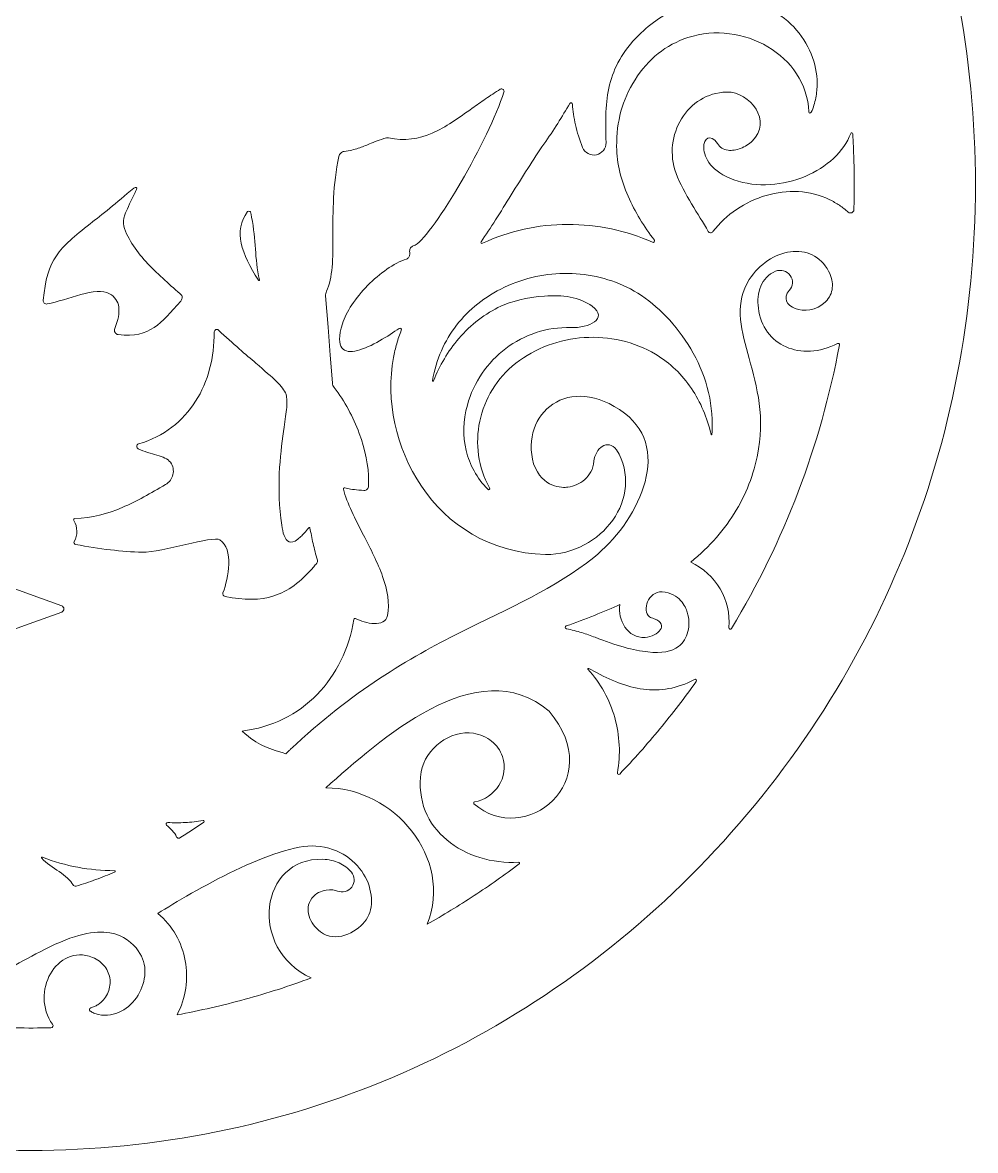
# Model space of a CAD drawing. Header units: inches. Extents: x 4.7 to 13, y 2.8 to 12.8.
# Drawn here: x 8.854 to 13.046, y 2.778 to 7.74 of the extents above; entities that cross this region are included whole.
import ezdxf

# ---------------------------------------------------------------- set-up
doc = ezdxf.new("R2010")
doc.units = ezdxf.units.IN
doc.header["$MEASUREMENT"] = 0
doc.layers.add('_U+0421_U+043B_U+043E_U+0439 1', color=7, linetype='Continuous')

# ---------------------------------------------------------------- blocks, each defined once
blk = doc.blocks.new('block 2')
at = {"layer": '_U+0421_U+043B_U+043E_U+0439 1', "lineweight": 0}
for points, knots in [([(11.8293, 10.028), (11.5369, 10.3274), (11.2084, 10.5766), (10.8539, 10.7715), (10.4993, 10.9663), (10.1186, 11.1068), (9.7219, 11.1887), (9.7139, 11.1904), (9.7071, 11.1947), (9.7022, 11.2006), (9.6974, 11.2065), (9.6945, 11.214), (9.6945, 11.2222), (9.6945, 11.2222), (9.6945, 11.3638), (9.6945, 11.3638), (9.6945, 11.3638), (9.6945, 11.5054), (9.6945, 11.5054), (9.6945, 11.5421), (9.6783, 11.5761), (9.6505, 11.6043), (9.6227, 11.6325), (9.5834, 11.6549), (9.5373, 11.6682), (9.5308, 11.6701), (9.5261, 11.6747), (9.5238, 11.6803), (9.5216, 11.686), (9.5218, 11.6926), (9.5251, 11.6984), (9.5542, 11.7507), (9.5771, 11.807), (9.5926, 11.8661), (9.6082, 11.9253), (9.6164, 11.9875), (9.6164, 12.0516), (9.6164, 12.1516), (9.5961, 12.2472), (9.5593, 12.3341), (9.5225, 12.4211), (9.4692, 12.4994), (9.4033, 12.5649), (9.3377, 12.6305), (9.2593, 12.6837), (9.1721, 12.7205), (9.085, 12.7573), (8.9891, 12.7778), (8.8884, 12.7778), (8.7882, 12.7778), (8.6925, 12.7573), (8.6055, 12.7205), (8.5185, 12.6837), (8.4401, 12.6305), (8.3745, 12.5649), (8.3086, 12.4994), (8.2552, 12.4211), (8.2182, 12.3341), (8.1813, 12.2472), (8.1608, 12.1516), (8.1608, 12.0516), (8.1608, 11.9852), (8.1698, 11.9209), (8.1866, 11.8598), (8.2034, 11.7987), (8.2279, 11.7408), (8.2591, 11.6872), (8.2609, 11.6841), (8.261, 11.6806), (8.2597, 11.6776), (8.2585, 11.6747), (8.2558, 11.6723), (8.2523, 11.6714), (8.2031, 11.6591), (8.1609, 11.6367), (8.1309, 11.6078), (8.1009, 11.579), (8.0832, 11.5436), (8.0832, 11.5054), (8.0832, 11.5054), (8.0832, 11.3599), (8.0832, 11.3599), (8.0832, 11.3599), (8.0832, 11.2145), (8.0832, 11.2145), (8.0832, 11.2086), (8.0812, 11.2031), (8.0777, 11.1988), (8.0741, 11.1946), (8.0692, 11.1915), (8.0634, 11.1903), (7.6652, 11.1088), (7.2831, 10.9684), (6.9272, 10.7733), (6.5713, 10.5782), (6.2415, 10.3284), (5.9479, 10.028), (5.5557, 9.627), (5.2516, 9.1598), (5.0456, 8.6512), (4.8395, 8.1426), (4.7315, 7.5925), (4.7315, 7.0256), (4.7315, 6.4586), (4.8395, 5.9086), (5.0456, 5.3999), (5.2516, 4.8912), (5.5557, 4.4239), (5.9479, 4.0226), (6.3404, 3.6213), (6.7978, 3.3101), (7.296, 3.0992), (7.7941, 2.8883), (8.333, 2.7778), (8.8884, 2.7778), (9.4442, 2.7778), (9.9834, 2.8883), (10.4816, 3.0992), (10.9798, 3.3101), (11.4371, 3.6213), (11.8293, 4.0226), (12.2218, 4.4239), (12.526, 4.8912), (12.7322, 5.3999), (12.9383, 5.9086), (13.0463, 6.4586), (13.0463, 7.0256), (13.0463, 7.5928), (12.9383, 8.1429), (12.7322, 8.6514), (12.526, 9.16), (12.2218, 9.627), (11.8293, 10.028), (11.8293, 10.028), (11.8293, 10.028), (11.8293, 10.028), (11.8293, 10.028), (11.8293, 10.028), (11.8293, 10.028)], [0, 0, 0, 0, 1, 1, 1, 2, 2, 2, 3, 3, 3, 4, 4, 4, 5, 5, 5, 6, 6, 6, 7, 7, 7, 8, 8, 8, 9, 9, 9, 10, 10, 10, 11, 11, 11, 12, 12, 12, 13, 13, 13, 14, 14, 14, 15, 15, 15, 16, 16, 16, 17, 17, 17, 18, 18, 18, 19, 19, 19, 20, 20, 20, 21, 21, 21, 22, 22, 22, 23, 23, 23, 24, 24, 24, 25, 25, 25, 26, 26, 26, 27, 27, 27, 28, 28, 28, 29, 29, 29, 30, 30, 30, 31, 31, 31, 32, 32, 32, 33, 33, 33, 34, 34, 34, 35, 35, 35, 36, 36, 36, 37, 37, 37, 38, 38, 38, 39, 39, 39, 40, 40, 40, 41, 41, 41, 42, 42, 42, 43, 43, 43, 44, 44, 44, 45, 45, 45, 46, 46, 46, 46]), ([(11.7815, 7.6737), (11.7331, 7.6578), (11.6894, 7.6342), (11.6506, 7.6031), (11.6117, 7.5721), (11.5777, 7.5336), (11.5487, 7.4879), (11.5208, 7.4433), (11.5004, 7.3977), (11.487, 7.3493), (11.4737, 7.3008), (11.4674, 7.2496), (11.4679, 7.1939), (11.4687, 7.1175), (11.4879, 7.0447), (11.518, 6.9758), (11.5481, 6.907), (11.5892, 6.8422), (11.6337, 6.782), (11.6355, 6.7795), (11.6351, 6.7766), (11.6336, 6.7746), (11.632, 6.7727), (11.6292, 6.7717), (11.6263, 6.773), (11.5106, 6.8251), (11.3819, 6.8517), (11.2529, 6.8515), (11.1238, 6.8512), (10.9945, 6.824), (10.8775, 6.7685), (10.8752, 6.7674), (10.8729, 6.7681), (10.8716, 6.7696), (10.8703, 6.7711), (10.8699, 6.7734), (10.8714, 6.7755), (10.8918, 6.8045), (10.9132, 6.8372), (10.9354, 6.872), (10.9576, 6.9068), (10.9806, 6.9438), (11.004, 6.9815), (11.0279, 7.02), (11.0524, 7.0593), (11.0766, 7.0972), (11.1009, 7.1352), (11.1249, 7.1718), (11.148, 7.205), (11.1694, 7.2354), (11.1895, 7.2659), (11.2085, 7.2959), (11.2274, 7.3258), (11.2452, 7.3552), (11.2618, 7.3833), (11.2633, 7.386), (11.2662, 7.3868), (11.2686, 7.3862), (11.2711, 7.3856), (11.2732, 7.3835), (11.2735, 7.3803), (11.2755, 7.3515), (11.2798, 7.321), (11.287, 7.2893), (11.2942, 7.2575), (11.3044, 7.2244), (11.3181, 7.1901), (11.3229, 7.1782), (11.3316, 7.1688), (11.3424, 7.163), (11.3532, 7.1572), (11.3659, 7.1551), (11.3787, 7.1578), (11.3911, 7.1604), (11.4019, 7.1674), (11.4095, 7.1771), (11.4171, 7.1867), (11.4214, 7.1989), (11.4212, 7.2119), (11.418, 7.3077), (11.4181, 7.3897), (11.437, 7.4658), (11.4558, 7.542), (11.4934, 7.6122), (11.5652, 7.6843), (11.6189, 7.7374), (11.6826, 7.7795), (11.7495, 7.8076), (11.8163, 7.8356), (11.8862, 7.8497), (11.9521, 7.8468), (12.0807, 7.8412), (12.1799, 7.7908), (12.2472, 7.7201), (12.3144, 7.6494), (12.3496, 7.5585), (12.3501, 7.472), (12.3501, 7.4508), (12.3481, 7.4294), (12.3438, 7.408), (12.3396, 7.3867), (12.3331, 7.3655), (12.3241, 7.3448), (12.3229, 7.3421), (12.3202, 7.341), (12.3179, 7.3414), (12.3155, 7.3419), (12.3134, 7.3437), (12.3133, 7.3467), (12.3082, 7.4714), (12.2352, 7.5727), (12.1334, 7.6331), (12.0317, 7.6935), (11.9013, 7.7128), (11.7815, 7.6737), (11.7815, 7.6737), (11.7815, 7.6737), (11.7815, 7.6737), (11.7815, 7.6737), (11.7815, 7.6737), (11.7815, 7.6737)], [0, 0, 0, 0, 1, 1, 1, 2, 2, 2, 3, 3, 3, 4, 4, 4, 5, 5, 5, 6, 6, 6, 7, 7, 7, 8, 8, 8, 9, 9, 9, 10, 10, 10, 11, 11, 11, 12, 12, 12, 13, 13, 13, 14, 14, 14, 15, 15, 15, 16, 16, 16, 17, 17, 17, 18, 18, 18, 19, 19, 19, 20, 20, 20, 21, 21, 21, 22, 22, 22, 23, 23, 23, 24, 24, 24, 25, 25, 25, 26, 26, 26, 27, 27, 27, 28, 28, 28, 29, 29, 29, 30, 30, 30, 31, 31, 31, 32, 32, 32, 33, 33, 33, 34, 34, 34, 35, 35, 35, 36, 36, 36, 37, 37, 37, 38, 38, 38, 39, 39, 39, 40, 40, 40, 40]), ([(10.032, 4.5412), (10.0288, 4.5383), (10.0256, 4.5353), (10.0224, 4.5322), (10.0192, 4.5292), (10.0161, 4.5261), (10.0129, 4.5232), (9.9648, 4.5386), (9.9365, 4.5463), (9.9102, 4.5587), (9.884, 4.5711), (9.8598, 4.5882), (9.82, 4.6225), (9.9521, 4.6385), (10.0652, 4.6968), (10.1501, 4.7833), (10.235, 4.8699), (10.2918, 4.9847), (10.3116, 5.1138), (10.3118, 5.1156), (10.3129, 5.1169), (10.3142, 5.1177), (10.3156, 5.1184), (10.3173, 5.1185), (10.3189, 5.1177), (10.3405, 5.1072), (10.373, 5.0967), (10.4014, 5.0957), (10.4298, 5.0948), (10.4542, 5.1035), (10.4598, 5.1315), (10.4704, 5.1849), (10.4597, 5.2429), (10.4384, 5.3027), (10.4172, 5.3626), (10.3854, 5.4243), (10.3541, 5.4851), (10.3362, 5.5197), (10.3181, 5.5548), (10.3025, 5.5889), (10.2869, 5.623), (10.2737, 5.6562), (10.2657, 5.6869), (10.2652, 5.6886), (10.2658, 5.6903), (10.267, 5.6914), (10.2681, 5.6925), (10.2698, 5.693), (10.2715, 5.6926), (10.2794, 5.6905), (10.2877, 5.6887), (10.2977, 5.6871), (10.3076, 5.6855), (10.3193, 5.6842), (10.3339, 5.6831), (10.3339, 5.6831), (10.3449, 5.6823), (10.3449, 5.6823), (10.3449, 5.6823), (10.3558, 5.6814), (10.3558, 5.6814), (10.3615, 5.681), (10.3668, 5.6831), (10.3706, 5.6866), (10.3745, 5.6902), (10.3769, 5.6953), (10.3769, 5.701), (10.3769, 5.701), (10.3769, 5.7119), (10.3769, 5.7119), (10.3769, 5.7119), (10.3769, 5.7229), (10.3769, 5.7229), (10.3769, 5.7878), (10.3619, 5.8608), (10.3355, 5.9324), (10.3091, 6.0041), (10.2713, 6.0743), (10.2257, 6.1336), (10.2234, 6.1367), (10.2215, 6.14), (10.2201, 6.1434), (10.2188, 6.1469), (10.2179, 6.1506), (10.2176, 6.1544), (10.2176, 6.1544), (10.2083, 6.2768), (10.2083, 6.2768), (10.2083, 6.2768), (10.1989, 6.3992), (10.1989, 6.3992), (10.1989, 6.3992), (10.1932, 6.468), (10.1932, 6.468), (10.1932, 6.468), (10.1876, 6.5369), (10.1876, 6.5369), (10.1873, 6.5405), (10.1875, 6.544), (10.1882, 6.5475), (10.189, 6.5509), (10.1901, 6.5543), (10.1917, 6.5575), (10.2056, 6.5867), (10.2126, 6.6225), (10.2161, 6.664), (10.2196, 6.7055), (10.2196, 6.7528), (10.2196, 6.8047), (10.2196, 6.8549), (10.2195, 6.9105), (10.2227, 6.969), (10.226, 7.0275), (10.2325, 7.089), (10.246, 7.1509), (10.2472, 7.1567), (10.2502, 7.1617), (10.2544, 7.1655), (10.2586, 7.1694), (10.2639, 7.1719), (10.2698, 7.1728), (10.2941, 7.1762), (10.3138, 7.181), (10.3313, 7.1867), (10.3489, 7.1924), (10.3643, 7.1989), (10.3801, 7.2055), (10.391, 7.2101), (10.4021, 7.2147), (10.4144, 7.2191), (10.4266, 7.2236), (10.44, 7.228), (10.4557, 7.2321), (10.457, 7.2324), (10.4584, 7.2326), (10.4598, 7.2326), (10.4612, 7.2326), (10.4626, 7.2325), (10.4639, 7.2322), (10.5354, 7.2169), (10.5974, 7.228), (10.6566, 7.2536), (10.7158, 7.2793), (10.7723, 7.3195), (10.8329, 7.3627), (10.8516, 7.376), (10.8712, 7.3899), (10.8917, 7.404), (10.9121, 7.418), (10.9335, 7.4323), (10.956, 7.4463), (10.9603, 7.4489), (10.965, 7.4482), (10.9684, 7.4456), (10.9717, 7.443), (10.9736, 7.4386), (10.9721, 7.4339), (10.9385, 7.3298), (10.8621, 7.1746), (10.7835, 7.0388), (10.705, 6.903), (10.6242, 6.7866), (10.582, 6.7602), (10.582, 6.7602), (10.5775, 6.7585), (10.5775, 6.7585), (10.5775, 6.7585), (10.573, 6.7569), (10.573, 6.7569), (10.5682, 6.7552), (10.5643, 6.7521), (10.5615, 6.7482), (10.5588, 6.7443), (10.5572, 6.7395), (10.5573, 6.7344), (10.5573, 6.7344), (10.5574, 6.727), (10.5574, 6.727), (10.5574, 6.727), (10.5574, 6.7196), (10.5574, 6.7196), (10.5575, 6.7151), (10.5561, 6.7107), (10.5537, 6.7071), (10.5512, 6.7035), (10.5476, 6.7007), (10.5433, 6.6993), (10.4879, 6.6814), (10.4253, 6.6362), (10.3726, 6.5825), (10.3199, 6.5287), (10.2771, 6.4665), (10.2616, 6.4146), (10.2276, 6.3028), (10.2677, 6.2819), (10.3274, 6.2968), (10.3871, 6.3117), (10.4664, 6.3625), (10.5109, 6.3942), (10.5136, 6.3961), (10.5166, 6.3956), (10.5187, 6.3939), (10.5208, 6.3923), (10.5218, 6.3893), (10.5206, 6.3862), (10.513, 6.3667), (10.5064, 6.3468), (10.5007, 6.3266), (10.495, 6.3065), (10.4902, 6.286), (10.4864, 6.2654), (10.4521, 6.0804), (10.4951, 5.8679), (10.6089, 5.6997), (10.7226, 5.5314), (10.907, 5.4073), (11.1555, 5.3991), (11.2785, 5.3991), (11.388, 5.462), (11.451, 5.5511), (11.514, 5.6402), (11.5306, 5.7555), (11.4679, 5.8604), (11.4477, 5.8856), (11.4241, 5.8871), (11.4048, 5.8751), (11.3856, 5.8632), (11.3707, 5.8378), (11.368, 5.8094), (11.3648, 5.7749), (11.3493, 5.7482), (11.328, 5.7293), (11.3066, 5.7104), (11.2795, 5.6993), (11.2532, 5.6958), (11.2408, 5.6942), (11.213, 5.6929), (11.1834, 5.7055), (11.1539, 5.7181), (11.1225, 5.7447), (11.1028, 5.7988), (11.0718, 5.9084), (11.1107, 6.0101), (11.1879, 6.0612), (11.2652, 6.1124), (11.3808, 6.1131), (11.503, 6.0207), (11.612, 5.9384), (11.6244, 5.8167), (11.5865, 5.6972), (11.5486, 5.5777), (11.4602, 5.4604), (11.3675, 5.3869), (11.1937, 5.2481), (10.9982, 5.1668), (10.7769, 5.0552), (10.5556, 4.9436), (10.3086, 4.8016), (10.032, 4.5412), (10.032, 4.5412), (10.032, 4.5412), (10.032, 4.5412), (10.032, 4.5412), (10.032, 4.5412), (10.032, 4.5412)], [0, 0, 0, 0, 1, 1, 1, 2, 2, 2, 3, 3, 3, 4, 4, 4, 5, 5, 5, 6, 6, 6, 7, 7, 7, 8, 8, 8, 9, 9, 9, 10, 10, 10, 11, 11, 11, 12, 12, 12, 13, 13, 13, 14, 14, 14, 15, 15, 15, 16, 16, 16, 17, 17, 17, 18, 18, 18, 19, 19, 19, 20, 20, 20, 21, 21, 21, 22, 22, 22, 23, 23, 23, 24, 24, 24, 25, 25, 25, 26, 26, 26, 27, 27, 27, 28, 28, 28, 29, 29, 29, 30, 30, 30, 31, 31, 31, 32, 32, 32, 33, 33, 33, 34, 34, 34, 35, 35, 35, 36, 36, 36, 37, 37, 37, 38, 38, 38, 39, 39, 39, 40, 40, 40, 41, 41, 41, 42, 42, 42, 43, 43, 43, 44, 44, 44, 45, 45, 45, 46, 46, 46, 47, 47, 47, 48, 48, 48, 49, 49, 49, 50, 50, 50, 51, 51, 51, 52, 52, 52, 53, 53, 53, 54, 54, 54, 55, 55, 55, 56, 56, 56, 57, 57, 57, 58, 58, 58, 59, 59, 59, 60, 60, 60, 61, 61, 61, 62, 62, 62, 63, 63, 63, 64, 64, 64, 65, 65, 65, 66, 66, 66, 67, 67, 67, 68, 68, 68, 69, 69, 69, 70, 70, 70, 71, 71, 71, 72, 72, 72, 73, 73, 73, 74, 74, 74, 75, 75, 75, 76, 76, 76, 77, 77, 77, 78, 78, 78, 79, 79, 79, 80, 80, 80, 81, 81, 81, 82, 82, 82, 83, 83, 83, 84, 84, 84, 85, 85, 85, 86, 86, 86, 87, 87, 87, 88, 88, 88, 88]), ([(12.4054, 6.9603), (12.3178, 7.0034), (12.218, 7.0061), (12.1257, 6.9791), (12.0334, 6.9521), (11.9487, 6.8954), (11.8914, 6.8198), (11.8887, 6.8162), (11.8846, 6.8145), (11.8806, 6.8147), (11.8767, 6.8149), (11.8729, 6.817), (11.8707, 6.8209), (11.8501, 6.8585), (11.8233, 6.8994), (11.7974, 6.9424), (11.7714, 6.9854), (11.7464, 7.0304), (11.7294, 7.076), (11.6986, 7.1596), (11.7116, 7.2481), (11.7535, 7.3162), (11.7954, 7.3843), (11.8662, 7.4319), (11.951, 7.4338), (12.005, 7.4349), (12.0552, 7.4021), (12.0811, 7.3585), (12.107, 7.315), (12.1086, 7.2607), (12.0653, 7.2188), (12.0507, 7.2047), (12.0323, 7.1935), (12.0134, 7.1862), (11.9945, 7.179), (11.9749, 7.1758), (11.9579, 7.1779), (11.9476, 7.1793), (11.9385, 7.1823), (11.9308, 7.1872), (11.923, 7.1921), (11.9165, 7.1989), (11.9112, 7.2077), (11.8801, 7.2541), (11.8494, 7.231), (11.8508, 7.1879), (11.8522, 7.1447), (11.8856, 7.0816), (11.9829, 7.0479), (12.0872, 7.0117), (12.2013, 7.0226), (12.2966, 7.0627), (12.3918, 7.1027), (12.4683, 7.1718), (12.4975, 7.252), (12.4984, 7.2543), (12.5005, 7.2552), (12.5024, 7.255), (12.5044, 7.2547), (12.5062, 7.2532), (12.5063, 7.2507), (12.5085, 7.2135), (12.5103, 7.176), (12.5114, 7.1384), (12.5126, 7.1009), (12.5133, 7.0632), (12.5133, 7.0256), (12.5133, 7.0072), (12.5131, 6.9888), (12.5128, 6.9705), (12.5125, 6.9522), (12.512, 6.934), (12.5114, 6.9158), (12.5112, 6.9095), (12.5074, 6.9049), (12.5025, 6.9029), (12.4976, 6.9008), (12.4915, 6.9013), (12.4869, 6.9055), (12.4745, 6.9163), (12.4614, 6.9264), (12.4478, 6.9356), (12.4342, 6.9448), (12.42, 6.9531), (12.4054, 6.9603), (12.4054, 6.9603), (12.4054, 6.9603), (12.4054, 6.9603), (12.4054, 6.9603), (12.4054, 6.9603), (12.4054, 6.9603)], [0, 0, 0, 0, 1, 1, 1, 2, 2, 2, 3, 3, 3, 4, 4, 4, 5, 5, 5, 6, 6, 6, 7, 7, 7, 8, 8, 8, 9, 9, 9, 10, 10, 10, 11, 11, 11, 12, 12, 12, 13, 13, 13, 14, 14, 14, 15, 15, 15, 16, 16, 16, 17, 17, 17, 18, 18, 18, 19, 19, 19, 20, 20, 20, 21, 21, 21, 22, 22, 22, 23, 23, 23, 24, 24, 24, 25, 25, 25, 26, 26, 26, 27, 27, 27, 28, 28, 28, 29, 29, 29, 30, 30, 30, 30]), ([(9.3438, 6.9799), (9.3252, 6.942), (9.3122, 6.915), (9.3048, 6.8941), (9.2974, 6.8732), (9.2957, 6.8584), (9.2997, 6.8446), (9.3184, 6.7832), (9.3586, 6.7284), (9.4059, 6.6783), (9.4532, 6.6281), (9.5076, 6.5825), (9.5549, 6.5394), (9.5567, 6.5378), (9.5569, 6.5328), (9.5561, 6.5276), (9.5552, 6.5224), (9.5534, 6.5169), (9.5511, 6.5144), (9.5058, 6.4653), (9.4726, 6.4245), (9.4329, 6.3979), (9.3931, 6.3713), (9.3469, 6.359), (9.2755, 6.3669), (9.2692, 6.3676), (9.2641, 6.3713), (9.2612, 6.3763), (9.2583, 6.3813), (9.2575, 6.3875), (9.26, 6.3934), (9.2755, 6.4313), (9.2814, 6.4627), (9.2777, 6.4881), (9.2739, 6.5136), (9.2605, 6.533), (9.2375, 6.5468), (9.2079, 6.5637), (9.1613, 6.5566), (9.111, 6.5432), (9.0608, 6.5298), (9.0071, 6.51), (8.9634, 6.5015), (8.9584, 6.5006), (8.9536, 6.5021), (8.9502, 6.5052), (8.9468, 6.5083), (8.9448, 6.5129), (8.9453, 6.518), (8.9539, 6.6095), (8.971, 6.6662), (9.0033, 6.7138), (9.0355, 6.7613), (9.0829, 6.7997), (9.1519, 6.8546), (9.1775, 6.8746), (9.2059, 6.8971), (9.2377, 6.9228), (9.2696, 6.9486), (9.3048, 6.9778), (9.3439, 7.0111), (9.3479, 7.0146), (9.352, 7.0154), (9.3545, 7.0142), (9.357, 7.013), (9.358, 7.0098), (9.3559, 7.0053), (9.3538, 7.001), (9.3518, 6.9968), (9.3498, 6.9925), (9.3477, 6.9883), (9.3458, 6.9841), (9.3438, 6.9799), (9.3438, 6.9799), (9.3438, 6.9799), (9.3438, 6.9799), (9.3438, 6.9799), (9.3438, 6.9799), (9.3438, 6.9799)], [0, 0, 0, 0, 1, 1, 1, 2, 2, 2, 3, 3, 3, 4, 4, 4, 5, 5, 5, 6, 6, 6, 7, 7, 7, 8, 8, 8, 9, 9, 9, 10, 10, 10, 11, 11, 11, 12, 12, 12, 13, 13, 13, 14, 14, 14, 15, 15, 15, 16, 16, 16, 17, 17, 17, 18, 18, 18, 19, 19, 19, 20, 20, 20, 21, 21, 21, 22, 22, 22, 23, 23, 23, 24, 24, 24, 25, 25, 25, 26, 26, 26, 26]), ([(9.8617, 6.884), (9.8722, 6.8324), (9.8754, 6.7873), (9.8787, 6.7431), (9.882, 6.699), (9.8855, 6.6558), (9.8967, 6.6083), (9.8971, 6.6068), (9.8963, 6.6056), (9.8952, 6.6051), (9.8941, 6.6046), (9.8927, 6.6049), (9.8918, 6.6061), (9.8543, 6.6648), (9.8267, 6.7187), (9.8163, 6.7687), (9.8059, 6.8187), (9.8128, 6.8648), (9.8444, 6.9078), (9.8461, 6.91), (9.8494, 6.9098), (9.8522, 6.909), (9.8551, 6.9083), (9.8575, 6.9069), (9.8575, 6.9069), (9.8575, 6.9069), (9.8596, 6.8954), (9.8596, 6.8954), (9.8596, 6.8954), (9.8617, 6.884), (9.8617, 6.884)], [0, 0, 0, 0, 1, 1, 1, 2, 2, 2, 3, 3, 3, 4, 4, 4, 5, 5, 5, 6, 6, 6, 7, 7, 7, 8, 8, 8, 9, 9, 9, 10, 10, 10, 10]), ([(11.7937, 5.3662), (11.8777, 5.4338), (11.9445, 5.5111), (11.9943, 5.595), (12.044, 5.6788), (12.0767, 5.7693), (12.0924, 5.8636), (12.1197, 6.0271), (12.0778, 6.1634), (12.0448, 6.2838), (12.0119, 6.4042), (11.9879, 6.5088), (12.0515, 6.6089), (12.0958, 6.6787), (12.1652, 6.7222), (12.2324, 6.7311), (12.2996, 6.74), (12.3647, 6.7142), (12.4006, 6.6455), (12.4136, 6.6205), (12.4189, 6.5956), (12.4167, 6.5726), (12.4144, 6.5497), (12.4046, 6.5287), (12.3873, 6.5117), (12.3451, 6.4706), (12.2905, 6.4667), (12.2537, 6.4812), (12.217, 6.4957), (12.1981, 6.5284), (12.2274, 6.5606), (12.2359, 6.5698), (12.2405, 6.5814), (12.2412, 6.5932), (12.242, 6.605), (12.2388, 6.6171), (12.2316, 6.6274), (12.2244, 6.6375), (12.2141, 6.6444), (12.2026, 6.6476), (12.1912, 6.6508), (12.1787, 6.6503), (12.1673, 6.6455), (12.1354, 6.6322), (12.1143, 6.6085), (12.1022, 6.5797), (12.0901, 6.5509), (12.0871, 6.517), (12.0913, 6.4836), (12.102, 6.4007), (12.1487, 6.3413), (12.213, 6.3128), (12.2772, 6.2844), (12.359, 6.2868), (12.4398, 6.3274), (12.4419, 6.3285), (12.4441, 6.3282), (12.4457, 6.327), (12.4474, 6.3258), (12.4484, 6.3238), (12.4479, 6.3215), (12.4066, 6.0998), (12.3458, 5.8836), (12.2664, 5.675), (12.187, 5.4665), (12.0889, 5.2655), (11.973, 5.0744), (11.9712, 5.0714), (11.9681, 5.0707), (11.9655, 5.0717), (11.9628, 5.0726), (11.9608, 5.0751), (11.9611, 5.0785), (11.9668, 5.139), (11.9526, 5.198), (11.9232, 5.2483), (11.8937, 5.2986), (11.849, 5.3403), (11.7937, 5.3662), (11.7937, 5.3662), (11.7937, 5.3662), (11.7937, 5.3662), (11.7937, 5.3662), (11.7937, 5.3662), (11.7937, 5.3662)], [0, 0, 0, 0, 1, 1, 1, 2, 2, 2, 3, 3, 3, 4, 4, 4, 5, 5, 5, 6, 6, 6, 7, 7, 7, 8, 8, 8, 9, 9, 9, 10, 10, 10, 11, 11, 11, 12, 12, 12, 13, 13, 13, 14, 14, 14, 15, 15, 15, 16, 16, 16, 17, 17, 17, 18, 18, 18, 19, 19, 19, 20, 20, 20, 21, 21, 21, 22, 22, 22, 23, 23, 23, 24, 24, 24, 25, 25, 25, 26, 26, 26, 27, 27, 27, 28, 28, 28, 28]), ([(11.6391, 6.2803), (11.5445, 6.3368), (11.4339, 6.3608), (11.3254, 6.3537), (11.217, 6.3466), (11.1106, 6.3084), (11.0242, 6.2405), (10.9407, 6.1748), (10.8864, 6.0834), (10.8657, 5.9856), (10.845, 5.8878), (10.8579, 5.7837), (10.909, 5.6925), (10.9105, 5.6898), (10.9095, 5.6872), (10.9076, 5.6857), (10.9057, 5.6843), (10.903, 5.684), (10.9008, 5.6862), (10.8527, 5.7361), (10.8209, 5.7943), (10.8059, 5.8573), (10.7908, 5.9202), (10.7924, 5.988), (10.8111, 6.0568), (10.8387, 6.1582), (10.8998, 6.2451), (10.9804, 6.3058), (11.061, 6.3665), (11.161, 6.401), (11.2665, 6.3976), (11.3056, 6.3963), (11.3474, 6.4059), (11.3702, 6.4229), (11.393, 6.4399), (11.3967, 6.4642), (11.3595, 6.4921), (11.3064, 6.5324), (11.2271, 6.542), (11.1505, 6.5366), (11.074, 6.5312), (11.0003, 6.5109), (10.9583, 6.4915), (10.9245, 6.4759), (10.8916, 6.4558), (10.8604, 6.432), (10.8293, 6.4081), (10.7999, 6.3803), (10.7734, 6.3493), (10.7496, 6.3213), (10.7284, 6.2916), (10.71, 6.2606), (10.6915, 6.2295), (10.6758, 6.1972), (10.6628, 6.164), (10.6622, 6.1625), (10.6608, 6.1621), (10.6596, 6.1624), (10.6583, 6.1628), (10.6574, 6.1639), (10.6576, 6.1655), (10.6744, 6.2574), (10.7105, 6.3394), (10.7639, 6.4086), (10.8174, 6.4778), (10.8881, 6.5342), (10.9742, 6.5749), (11.063, 6.6171), (11.1592, 6.6375), (11.2544, 6.6363), (11.3496, 6.635), (11.4438, 6.612), (11.5285, 6.5675), (11.6146, 6.5218), (11.7024, 6.4426), (11.7697, 6.3428), (11.837, 6.243), (11.8838, 6.1226), (11.8878, 5.9947), (11.8882, 5.9839), (11.8883, 5.9732), (11.8881, 5.9624), (11.888, 5.9517), (11.8876, 5.941), (11.887, 5.9304), (11.8869, 5.9279), (11.8862, 5.9266), (11.8854, 5.9264), (11.8845, 5.9262), (11.8836, 5.9272), (11.8831, 5.9295), (11.8663, 6.0011), (11.8375, 6.0698), (11.7968, 6.1301), (11.756, 6.1903), (11.7034, 6.2422), (11.6391, 6.2803), (11.6391, 6.2803), (11.6391, 6.2803), (11.6391, 6.2803), (11.6391, 6.2803), (11.6391, 6.2803), (11.6391, 6.2803)], [0, 0, 0, 0, 1, 1, 1, 2, 2, 2, 3, 3, 3, 4, 4, 4, 5, 5, 5, 6, 6, 6, 7, 7, 7, 8, 8, 8, 9, 9, 9, 10, 10, 10, 11, 11, 11, 12, 12, 12, 13, 13, 13, 14, 14, 14, 15, 15, 15, 16, 16, 16, 17, 17, 17, 18, 18, 18, 19, 19, 19, 20, 20, 20, 21, 21, 21, 22, 22, 22, 23, 23, 23, 24, 24, 24, 25, 25, 25, 26, 26, 26, 27, 27, 27, 28, 28, 28, 29, 29, 29, 30, 30, 30, 31, 31, 31, 32, 32, 32, 33, 33, 33, 34, 34, 34, 34]), ([(10.0788, 5.4782), (10.0834, 5.4826), (10.0885, 5.488), (10.0943, 5.4945), (10.1, 5.501), (10.1064, 5.5087), (10.1137, 5.5175), (10.1145, 5.5184), (10.1156, 5.5187), (10.1166, 5.5185), (10.1176, 5.5184), (10.1184, 5.5176), (10.1186, 5.5165), (10.1226, 5.4949), (10.1272, 5.4718), (10.1325, 5.448), (10.1379, 5.4241), (10.1441, 5.3995), (10.1514, 5.3748), (10.1521, 5.3724), (10.1522, 5.37), (10.1517, 5.3677), (10.1512, 5.3654), (10.1501, 5.3632), (10.1485, 5.3613), (10.1464, 5.3589), (10.1443, 5.3563), (10.1421, 5.3535), (10.1399, 5.3508), (10.1375, 5.3479), (10.1351, 5.3449), (10.0772, 5.2781), (10.0223, 5.2374), (9.9605, 5.2175), (9.8987, 5.1976), (9.8301, 5.1985), (9.745, 5.215), (9.7413, 5.2158), (9.7383, 5.2181), (9.7366, 5.2211), (9.735, 5.2241), (9.7346, 5.2279), (9.736, 5.2314), (9.7486, 5.2631), (9.7604, 5.3115), (9.7615, 5.3568), (9.7627, 5.4021), (9.7531, 5.4444), (9.7227, 5.4638), (9.707, 5.4739), (9.6438, 5.46), (9.5733, 5.4437), (9.5028, 5.4275), (9.4251, 5.4089), (9.3805, 5.4097), (9.3368, 5.4107), (9.2898, 5.4142), (9.2406, 5.4199), (9.1914, 5.4257), (9.1401, 5.4337), (9.0876, 5.4438), (9.0848, 5.4444), (9.0826, 5.4462), (9.0815, 5.4486), (9.0804, 5.4509), (9.0804, 5.4538), (9.0818, 5.4562), (9.0902, 5.4703), (9.094, 5.4864), (9.0935, 5.5025), (9.093, 5.5186), (9.0882, 5.5348), (9.0796, 5.5489), (9.0784, 5.5508), (9.0785, 5.5529), (9.0793, 5.5546), (9.0802, 5.5563), (9.0819, 5.5575), (9.0841, 5.5576), (9.161, 5.5605), (9.2285, 5.579), (9.2929, 5.6062), (9.3573, 5.6334), (9.4186, 5.6693), (9.483, 5.707), (9.5006, 5.7168), (9.5121, 5.7331), (9.5162, 5.7511), (9.5204, 5.7691), (9.517, 5.7887), (9.5048, 5.8052), (9.4934, 5.8207), (9.4713, 5.8291), (9.4454, 5.8368), (9.4196, 5.8445), (9.39, 5.8516), (9.3636, 5.8645), (9.359, 5.8668), (9.3568, 5.8714), (9.3571, 5.8758), (9.3574, 5.8802), (9.3601, 5.8844), (9.3651, 5.8858), (9.477, 5.9192), (9.5603, 5.9864), (9.6156, 6.0733), (9.6709, 6.1602), (9.6981, 6.2668), (9.6977, 6.3787), (9.6977, 6.3834), (9.7005, 6.387), (9.7041, 6.3886), (9.7078, 6.3903), (9.7123, 6.3899), (9.7158, 6.3867), (9.749, 6.356), (9.7794, 6.3289), (9.8069, 6.3048), (9.8345, 6.2808), (9.8592, 6.2597), (9.8811, 6.241), (9.9196, 6.2078), (9.9495, 6.1822), (9.9714, 6.1606), (9.9932, 6.1391), (10.007, 6.1216), (10.0134, 6.1046), (10.0182, 6.0921), (10.0185, 6.0719), (10.0164, 6.0468), (10.0143, 6.0218), (10.0099, 5.9918), (10.0054, 5.9596), (9.998, 5.9084), (9.9895, 5.849), (9.9853, 5.7819), (9.9811, 5.7149), (9.9813, 5.6403), (9.9911, 5.5589), (9.9937, 5.536), (9.9971, 5.4975), (10.009, 5.4739), (10.021, 5.4503), (10.0416, 5.4415), (10.0788, 5.4782), (10.0788, 5.4782), (10.0788, 5.4782), (10.0788, 5.4782), (10.0788, 5.4782), (10.0788, 5.4782), (10.0788, 5.4782)], [0, 0, 0, 0, 1, 1, 1, 2, 2, 2, 3, 3, 3, 4, 4, 4, 5, 5, 5, 6, 6, 6, 7, 7, 7, 8, 8, 8, 9, 9, 9, 10, 10, 10, 11, 11, 11, 12, 12, 12, 13, 13, 13, 14, 14, 14, 15, 15, 15, 16, 16, 16, 17, 17, 17, 18, 18, 18, 19, 19, 19, 20, 20, 20, 21, 21, 21, 22, 22, 22, 23, 23, 23, 24, 24, 24, 25, 25, 25, 26, 26, 26, 27, 27, 27, 28, 28, 28, 29, 29, 29, 30, 30, 30, 31, 31, 31, 32, 32, 32, 33, 33, 33, 34, 34, 34, 35, 35, 35, 36, 36, 36, 37, 37, 37, 38, 38, 38, 39, 39, 39, 40, 40, 40, 41, 41, 41, 42, 42, 42, 43, 43, 43, 44, 44, 44, 45, 45, 45, 46, 46, 46, 47, 47, 47, 48, 48, 48, 49, 49, 49, 50, 50, 50, 50]), ([(8.5282, 5.0451), (8.5282, 5.0451), (8.3891, 5.0958), (8.3891, 5.0958), (8.3891, 5.0958), (8.25, 5.1465), (8.25, 5.1465), (8.2437, 5.1488), (8.2405, 5.1545), (8.2405, 5.1602), (8.2405, 5.1659), (8.2437, 5.1715), (8.2501, 5.1739), (8.2501, 5.1739), (8.3919, 5.2253), (8.3919, 5.2253), (8.3919, 5.2253), (8.5337, 5.2768), (8.5337, 5.2768), (8.5353, 5.2773), (8.5366, 5.2783), (8.5377, 5.2794), (8.5388, 5.2806), (8.5396, 5.2821), (8.54, 5.2836), (8.54, 5.2836), (8.582, 5.4449), (8.582, 5.4449), (8.582, 5.4449), (8.6239, 5.6061), (8.6239, 5.6061), (8.6258, 5.6133), (8.6319, 5.617), (8.6381, 5.617), (8.6442, 5.617), (8.6503, 5.6133), (8.6522, 5.6061), (8.6522, 5.6061), (8.6941, 5.4448), (8.6941, 5.4448), (8.6941, 5.4448), (8.7361, 5.2835), (8.7361, 5.2835), (8.7365, 5.282), (8.7373, 5.2806), (8.7384, 5.2794), (8.7394, 5.2783), (8.7408, 5.2774), (8.7423, 5.2768), (8.7423, 5.2768), (8.8844, 5.2253), (8.8844, 5.2253), (8.8844, 5.2253), (9.0265, 5.1739), (9.0265, 5.1739), (9.0329, 5.1716), (9.0361, 5.1659), (9.0361, 5.1602), (9.0361, 5.1545), (9.0329, 5.1488), (9.0265, 5.1465), (9.0265, 5.1465), (8.8835, 5.0944), (8.8835, 5.0944), (8.8835, 5.0944), (8.7404, 5.0424), (8.7404, 5.0424), (8.7395, 5.042), (8.7387, 5.0415), (8.738, 5.0408), (8.7374, 5.04), (8.7369, 5.0392), (8.7366, 5.0382), (8.7366, 5.0382), (8.6944, 4.876), (8.6944, 4.876), (8.6944, 4.876), (8.6521, 4.7138), (8.6521, 4.7138), (8.6503, 4.7065), (8.6442, 4.7029), (8.638, 4.7029), (8.6319, 4.7029), (8.6258, 4.7065), (8.6239, 4.7138), (8.6239, 4.7138), (8.5824, 4.8729), (8.5824, 4.8729), (8.5824, 4.8729), (8.5409, 5.0321), (8.5409, 5.0321), (8.5409, 5.0321), (8.5346, 5.0386), (8.5346, 5.0386), (8.5346, 5.0386), (8.5282, 5.0451), (8.5282, 5.0451)], [0, 0, 0, 0, 1, 1, 1, 2, 2, 2, 3, 3, 3, 4, 4, 4, 5, 5, 5, 6, 6, 6, 7, 7, 7, 8, 8, 8, 9, 9, 9, 10, 10, 10, 11, 11, 11, 12, 12, 12, 13, 13, 13, 14, 14, 14, 15, 15, 15, 16, 16, 16, 17, 17, 17, 18, 18, 18, 19, 19, 19, 20, 20, 20, 21, 21, 21, 22, 22, 22, 23, 23, 23, 24, 24, 24, 25, 25, 25, 26, 26, 26, 27, 27, 27, 28, 28, 28, 29, 29, 29, 30, 30, 30, 31, 31, 31, 32, 32, 32, 32]), ([(11.4823, 5.1788), (11.4767, 5.1456), (11.4849, 5.1082), (11.5043, 5.0798), (11.5237, 5.0514), (11.5543, 5.032), (11.5934, 5.0349), (11.6218, 5.037), (11.6486, 5.051), (11.6599, 5.0676), (11.6711, 5.0843), (11.6667, 5.1037), (11.6327, 5.1167), (11.6287, 5.1183), (11.6248, 5.1195), (11.6214, 5.1208), (11.6179, 5.1221), (11.6149, 5.1236), (11.6125, 5.1257), (11.5957, 5.1395), (11.594, 5.1675), (11.6043, 5.1917), (11.6146, 5.2159), (11.6369, 5.2364), (11.6683, 5.235), (11.7066, 5.2319), (11.7323, 5.2155), (11.7495, 5.197), (11.7666, 5.1784), (11.7751, 5.1575), (11.7788, 5.1453), (11.7876, 5.1172), (11.788, 5.0876), (11.7812, 5.061), (11.7744, 5.0344), (11.7605, 5.0108), (11.7406, 4.9946), (11.7116, 4.9717), (11.6662, 4.9638), (11.6047, 4.9706), (11.5433, 4.9775), (11.4658, 4.9991), (11.3728, 5.0354), (11.3549, 5.0423), (11.3352, 5.0493), (11.3141, 5.0558), (11.2929, 5.0622), (11.2704, 5.0682), (11.2471, 5.0731), (11.244, 5.0737), (11.2423, 5.0762), (11.2421, 5.0788), (11.2419, 5.0814), (11.2432, 5.0841), (11.2462, 5.0852), (11.2867, 5.0998), (11.3295, 5.1158), (11.3703, 5.1318), (11.4111, 5.1479), (11.4499, 5.1639), (11.4823, 5.1788), (11.4823, 5.1788), (11.4823, 5.1788), (11.4823, 5.1788), (11.4823, 5.1788), (11.4823, 5.1788), (11.4823, 5.1788)], [0, 0, 0, 0, 1, 1, 1, 2, 2, 2, 3, 3, 3, 4, 4, 4, 5, 5, 5, 6, 6, 6, 7, 7, 7, 8, 8, 8, 9, 9, 9, 10, 10, 10, 11, 11, 11, 12, 12, 12, 13, 13, 13, 14, 14, 14, 15, 15, 15, 16, 16, 16, 17, 17, 17, 18, 18, 18, 19, 19, 19, 20, 20, 20, 21, 21, 21, 22, 22, 22, 22]), ([(11.3681, 4.8861), (11.4395, 4.8461), (11.5119, 4.8164), (11.5855, 4.8069), (11.6591, 4.7975), (11.7339, 4.8084), (11.8103, 4.8497), (11.8132, 4.8513), (11.8162, 4.8504), (11.818, 4.8484), (11.8198, 4.8464), (11.8203, 4.8434), (11.8184, 4.8407), (11.7676, 4.7695), (11.714, 4.6998), (11.6578, 4.6319), (11.6016, 4.564), (11.5428, 4.4979), (11.4813, 4.4335), (11.4792, 4.4314), (11.4765, 4.4313), (11.4744, 4.4324), (11.4723, 4.4335), (11.4708, 4.4359), (11.4713, 4.4387), (11.4861, 4.5199), (11.4815, 4.6034), (11.4593, 4.6819), (11.4371, 4.7603), (11.3972, 4.8337), (11.3413, 4.8948), (11.3396, 4.8967), (11.3408, 4.8974), (11.3425, 4.8977), (11.3441, 4.8979), (11.3462, 4.8977), (11.3462, 4.8977), (11.3462, 4.8977), (11.3571, 4.8919), (11.3571, 4.8919), (11.3571, 4.8919), (11.3681, 4.8861), (11.3681, 4.8861)], [0, 0, 0, 0, 1, 1, 1, 2, 2, 2, 3, 3, 3, 4, 4, 4, 5, 5, 5, 6, 6, 6, 7, 7, 7, 8, 8, 8, 9, 9, 9, 10, 10, 10, 11, 11, 11, 12, 12, 12, 13, 13, 13, 14, 14, 14, 14]), ([(10.1888, 4.373), (10.3057, 4.4765), (10.4723, 4.6278), (10.6491, 4.7197), (10.826, 4.8116), (11.013, 4.8441), (11.1709, 4.71), (11.3018, 4.5558), (11.2749, 4.405), (11.1874, 4.3173), (11.0999, 4.2295), (10.9518, 4.2049), (10.8403, 4.303), (10.8389, 4.3042), (10.8386, 4.306), (10.839, 4.3076), (10.8395, 4.3091), (10.8407, 4.3105), (10.8426, 4.3108), (10.8882, 4.3199), (10.9266, 4.3467), (10.9497, 4.3828), (10.9728, 4.419), (10.9806, 4.4645), (10.9652, 4.511), (10.9562, 4.5378), (10.9398, 4.5607), (10.918, 4.5783), (10.8961, 4.5958), (10.8687, 4.6079), (10.8377, 4.6129), (10.7872, 4.6209), (10.7342, 4.6043), (10.6916, 4.5728), (10.6491, 4.5414), (10.6171, 4.4951), (10.6086, 4.4436), (10.5883, 4.3159), (10.6376, 4.2129), (10.7207, 4.1436), (10.8039, 4.0743), (10.921, 4.0386), (11.0362, 4.0455), (11.0381, 4.0456), (11.0396, 4.0445), (11.0401, 4.043), (11.0407, 4.0416), (11.0404, 4.0398), (11.0388, 4.0386), (10.9742, 3.9895), (10.9081, 3.9429), (10.8407, 3.8987), (10.7733, 3.8545), (10.7045, 3.8127), (10.6347, 3.7731), (10.6926, 3.9183), (10.6556, 4.0685), (10.567, 4.1823), (10.4783, 4.2961), (10.3378, 4.3735), (10.1888, 4.373), (10.1888, 4.373), (10.1888, 4.373), (10.1888, 4.373), (10.1888, 4.373), (10.1888, 4.373), (10.1888, 4.373)], [0, 0, 0, 0, 1, 1, 1, 2, 2, 2, 3, 3, 3, 4, 4, 4, 5, 5, 5, 6, 6, 6, 7, 7, 7, 8, 8, 8, 9, 9, 9, 10, 10, 10, 11, 11, 11, 12, 12, 12, 13, 13, 13, 14, 14, 14, 15, 15, 15, 16, 16, 16, 17, 17, 17, 18, 18, 18, 19, 19, 19, 20, 20, 20, 21, 21, 21, 22, 22, 22, 22]), ([(9.5321, 4.1565), (9.5272, 4.167), (9.5207, 4.1764), (9.5131, 4.185), (9.5056, 4.1937), (9.4971, 4.2015), (9.4882, 4.2089), (9.4857, 4.211), (9.4853, 4.214), (9.4862, 4.2164), (9.4872, 4.2188), (9.4896, 4.2207), (9.4928, 4.2205), (9.5184, 4.2188), (9.5442, 4.2188), (9.5701, 4.2203), (9.5959, 4.2218), (9.622, 4.2248), (9.6483, 4.2295), (9.6506, 4.2299), (9.6524, 4.2286), (9.6532, 4.2269), (9.6539, 4.2252), (9.6536, 4.2231), (9.6517, 4.2218), (9.6347, 4.2102), (9.6172, 4.1985), (9.5993, 4.1867), (9.5814, 4.175), (9.5631, 4.1632), (9.5444, 4.1514), (9.543, 4.1506), (9.5403, 4.151), (9.5378, 4.1521), (9.5352, 4.1531), (9.5329, 4.1548), (9.5321, 4.1565)], [0, 0, 0, 0, 1, 1, 1, 2, 2, 2, 3, 3, 3, 4, 4, 4, 5, 5, 5, 6, 6, 6, 7, 7, 7, 8, 8, 8, 9, 9, 9, 10, 10, 10, 11, 11, 11, 12, 12, 12, 12]), ([(9.4496, 3.8204), (9.5253, 3.8684), (9.6554, 3.9456), (9.7883, 4.0093), (9.9213, 4.0729), (10.0572, 4.1229), (10.1447, 4.1166), (10.2512, 4.1091), (10.325, 4.0502), (10.362, 3.9809), (10.399, 3.9117), (10.3992, 3.832), (10.3588, 3.7832), (10.3394, 3.7593), (10.3076, 3.7358), (10.2722, 3.7246), (10.2369, 3.7134), (10.1981, 3.7144), (10.1649, 3.7397), (10.1415, 3.7574), (10.1229, 3.782), (10.1147, 3.8083), (10.1065, 3.8346), (10.1088, 3.8626), (10.1271, 3.8872), (10.1441, 3.9098), (10.1678, 3.9196), (10.1894, 3.9229), (10.211, 3.9261), (10.2305, 3.9228), (10.2393, 3.9191), (10.2504, 3.9143), (10.2625, 3.9138), (10.2737, 3.9169), (10.2848, 3.92), (10.2951, 3.9268), (10.3025, 3.9366), (10.3099, 3.9462), (10.3134, 3.9577), (10.3131, 3.9693), (10.3127, 3.9808), (10.3086, 3.9923), (10.3009, 4.0019), (10.2868, 4.0192), (10.2684, 4.033), (10.247, 4.0426), (10.2256, 4.0523), (10.2013, 4.0579), (10.1755, 4.0587), (10.0365, 4.0632), (9.9539, 3.9651), (9.9409, 3.8497), (9.9278, 3.7342), (9.9844, 3.6014), (10.1239, 3.5364), (10.0285, 3.501), (9.9316, 3.4699), (9.8332, 3.4429), (9.7348, 3.4158), (9.635, 3.393), (9.534, 3.3744), (9.5734, 3.449), (9.5848, 3.5333), (9.5701, 3.6125), (9.5554, 3.6918), (9.5147, 3.7659), (9.4496, 3.8204), (9.4496, 3.8204), (9.4496, 3.8204), (9.4496, 3.8204), (9.4496, 3.8204), (9.4496, 3.8204), (9.4496, 3.8204)], [0, 0, 0, 0, 1, 1, 1, 2, 2, 2, 3, 3, 3, 4, 4, 4, 5, 5, 5, 6, 6, 6, 7, 7, 7, 8, 8, 8, 9, 9, 9, 10, 10, 10, 11, 11, 11, 12, 12, 12, 13, 13, 13, 14, 14, 14, 15, 15, 15, 16, 16, 16, 17, 17, 17, 18, 18, 18, 19, 19, 19, 20, 20, 20, 21, 21, 21, 22, 22, 22, 23, 23, 23, 24, 24, 24, 24]), ([(9.0755, 3.947), (9.0666, 3.9662), (9.0423, 3.985), (9.0153, 4.0042), (8.9882, 4.0233), (8.9584, 4.0427), (8.9386, 4.0629), (8.9376, 4.0639), (8.9376, 4.0653), (8.9383, 4.0663), (8.939, 4.0672), (8.9403, 4.0678), (8.9417, 4.0673), (8.9925, 4.048), (9.0445, 4.0335), (9.0974, 4.0236), (9.1503, 4.0138), (9.2041, 4.0086), (9.2583, 4.0083), (9.26, 4.0082), (9.2611, 4.0071), (9.2613, 4.0058), (9.2616, 4.0045), (9.2611, 4.003), (9.2596, 4.0024), (9.2321, 3.9906), (9.2042, 3.9795), (9.1759, 3.9692), (9.1476, 3.9588), (9.1189, 3.9492), (9.0898, 3.9405), (9.0871, 3.9396), (9.0841, 3.94), (9.0815, 3.9412), (9.0789, 3.9423), (9.0767, 3.9444), (9.0755, 3.947)], [0, 0, 0, 0, 1, 1, 1, 2, 2, 2, 3, 3, 3, 4, 4, 4, 5, 5, 5, 6, 6, 6, 7, 7, 7, 8, 8, 8, 9, 9, 9, 10, 10, 10, 11, 11, 11, 12, 12, 12, 12]), ([(8.9505, 3.6616), (9.0831, 3.7298), (9.1739, 3.7454), (9.2377, 3.7354), (9.3015, 3.7253), (9.3385, 3.6898), (9.3635, 3.6558), (9.4065, 3.5977), (9.3988, 3.52), (9.3623, 3.4607), (9.3257, 3.4014), (9.2604, 3.3604), (9.1881, 3.3755), (9.1807, 3.3771), (9.1741, 3.3793), (9.1681, 3.3819), (9.1622, 3.3845), (9.157, 3.3876), (9.1522, 3.391), (9.1496, 3.3929), (9.1487, 3.3959), (9.1493, 3.3987), (9.1498, 3.4014), (9.1517, 3.404), (9.1548, 3.4049), (9.1601, 3.4065), (9.1654, 3.4084), (9.1705, 3.4108), (9.1757, 3.4132), (9.1806, 3.4159), (9.1854, 3.419), (9.204, 3.431), (9.2184, 3.4474), (9.2276, 3.4663), (9.2368, 3.4853), (9.241, 3.5066), (9.2391, 3.5284), (9.2372, 3.5502), (9.2291, 3.5703), (9.2159, 3.5873), (9.2027, 3.6043), (9.1844, 3.6181), (9.162, 3.6271), (9.083, 3.6586), (9.0139, 3.6194), (8.9772, 3.5551), (8.9405, 3.4908), (8.9361, 3.4014), (8.9866, 3.3326), (8.9889, 3.3296), (8.9889, 3.3259), (8.9875, 3.3229), (8.986, 3.32), (8.983, 3.3177), (8.9792, 3.3176), (8.8747, 3.3149), (8.7706, 3.3167), (8.6667, 3.3231), (8.5629, 3.3294), (8.4592, 3.3403), (8.3557, 3.356), (8.3531, 3.3564), (8.3516, 3.3584), (8.3514, 3.3606), (8.3512, 3.3627), (8.3522, 3.365), (8.3547, 3.3659), (8.4607, 3.405), (8.5597, 3.4534), (8.6572, 3.5048), (8.7547, 3.5562), (8.8507, 3.6106), (8.9505, 3.6616), (8.9505, 3.6616), (8.9505, 3.6616), (8.9505, 3.6616), (8.9505, 3.6616), (8.9505, 3.6616), (8.9505, 3.6616)], [0, 0, 0, 0, 1, 1, 1, 2, 2, 2, 3, 3, 3, 4, 4, 4, 5, 5, 5, 6, 6, 6, 7, 7, 7, 8, 8, 8, 9, 9, 9, 10, 10, 10, 11, 11, 11, 12, 12, 12, 13, 13, 13, 14, 14, 14, 15, 15, 15, 16, 16, 16, 17, 17, 17, 18, 18, 18, 19, 19, 19, 20, 20, 20, 21, 21, 21, 22, 22, 22, 23, 23, 23, 24, 24, 24, 25, 25, 25, 26, 26, 26, 26])]:
    blk.add_open_spline(points, degree=3, knots=knots, dxfattribs=at)

msp = doc.modelspace()

# ---------------------------------------------------------------- block references
at = {"layer": '_U+0421_U+043B_U+043E_U+0439 1'}
msp.add_blockref('block 2', (0, 0), dxfattribs=at)

doc.saveas('drawing.dxf')
